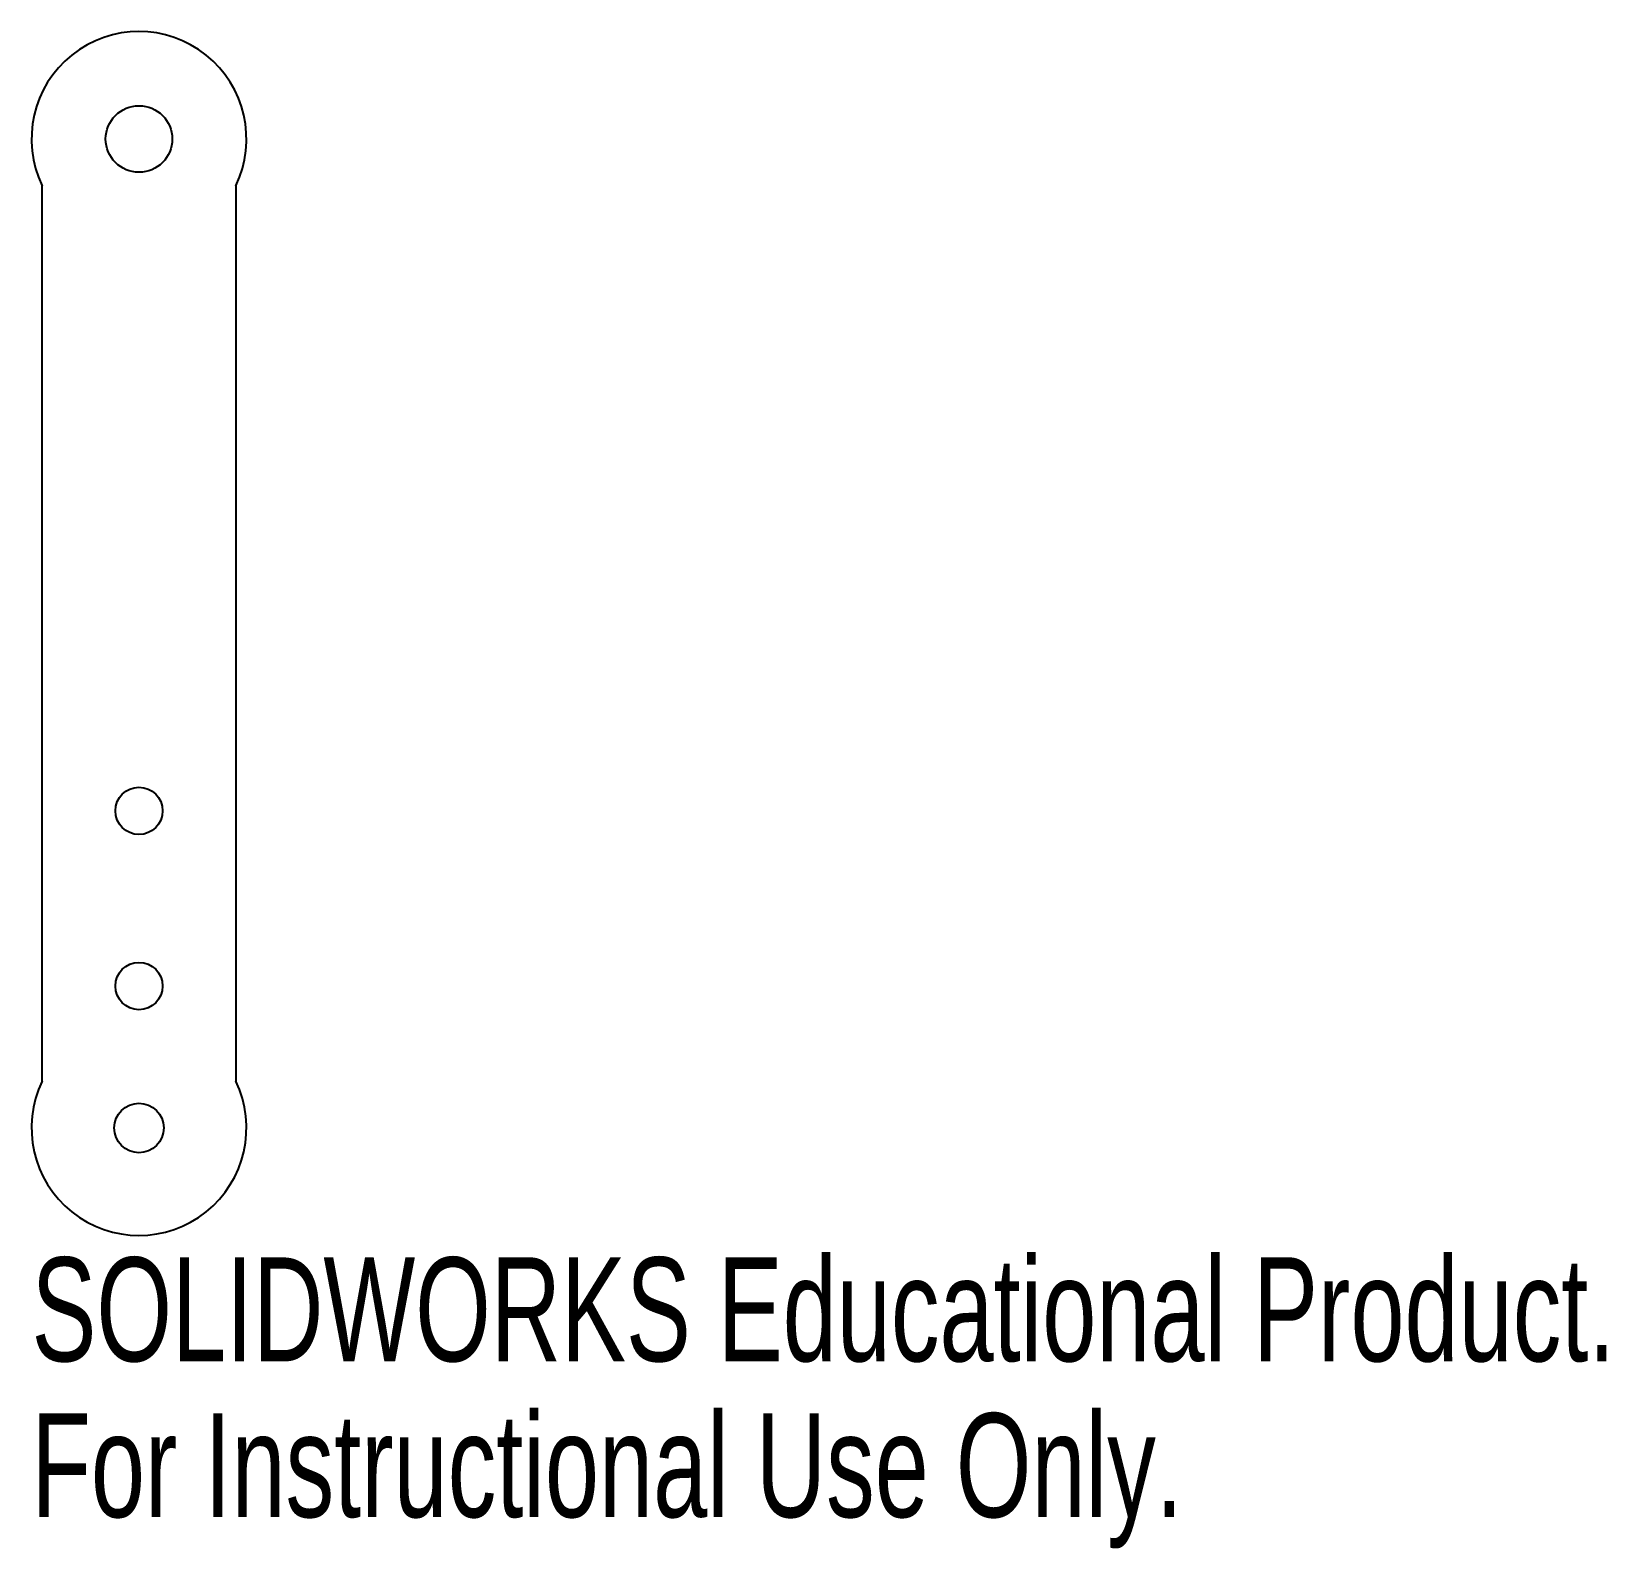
# Model space of a CAD drawing. Header units: millimetres. Extents: x -5 to 68.3, y -19.6 to 51.
import ezdxf

# ---------------------------------------------------------------- set-up
doc = ezdxf.new("R2010")
doc.units = ezdxf.units.MM
doc.styles.add('SLDTEXTSTYLE0', font='TXT', dxfattribs={"width": 0.7})

msp = doc.modelspace()

# ---------------------------------------------------------------- linework, layer by layer
at = {"color": 7, "linetype": 'Continuous', "lineweight": 25}
for p, q in [((-4.5, 2.179), (-4.5, 43.821)), ((4.5, 43.821), (4.5, 2.179))]:
    msp.add_line(p, q, dxfattribs=at)
for centre, radius in [((0, 46), 1.55), ((0, 14.75), 1.1), ((0, 6.6), 1.1), ((0, 0), 1.15)]:
    msp.add_circle(centre, radius, dxfattribs=at)
for centre, start, end in [((0, 46), 334.15807, 205.84193), ((0, 0), 154.15807, 25.84193)]:
    msp.add_arc(centre, 5, start, end, dxfattribs=at)

# ---------------------------------------------------------------- texts
at = {"color": 7, "linetype": 'Continuous', "char_height": 4.83362, "attachment_point": 1, "style": 'SLDTEXTSTYLE0'}
for s, insert in [('SOLIDWORKS Educational Product.', (-5, -6.02)), ('For Instructional Use Only.', (-5, -13.27))]:
    msp.add_mtext(s, dxfattribs=dict(at, insert=insert))

doc.saveas('drawing.dxf')
